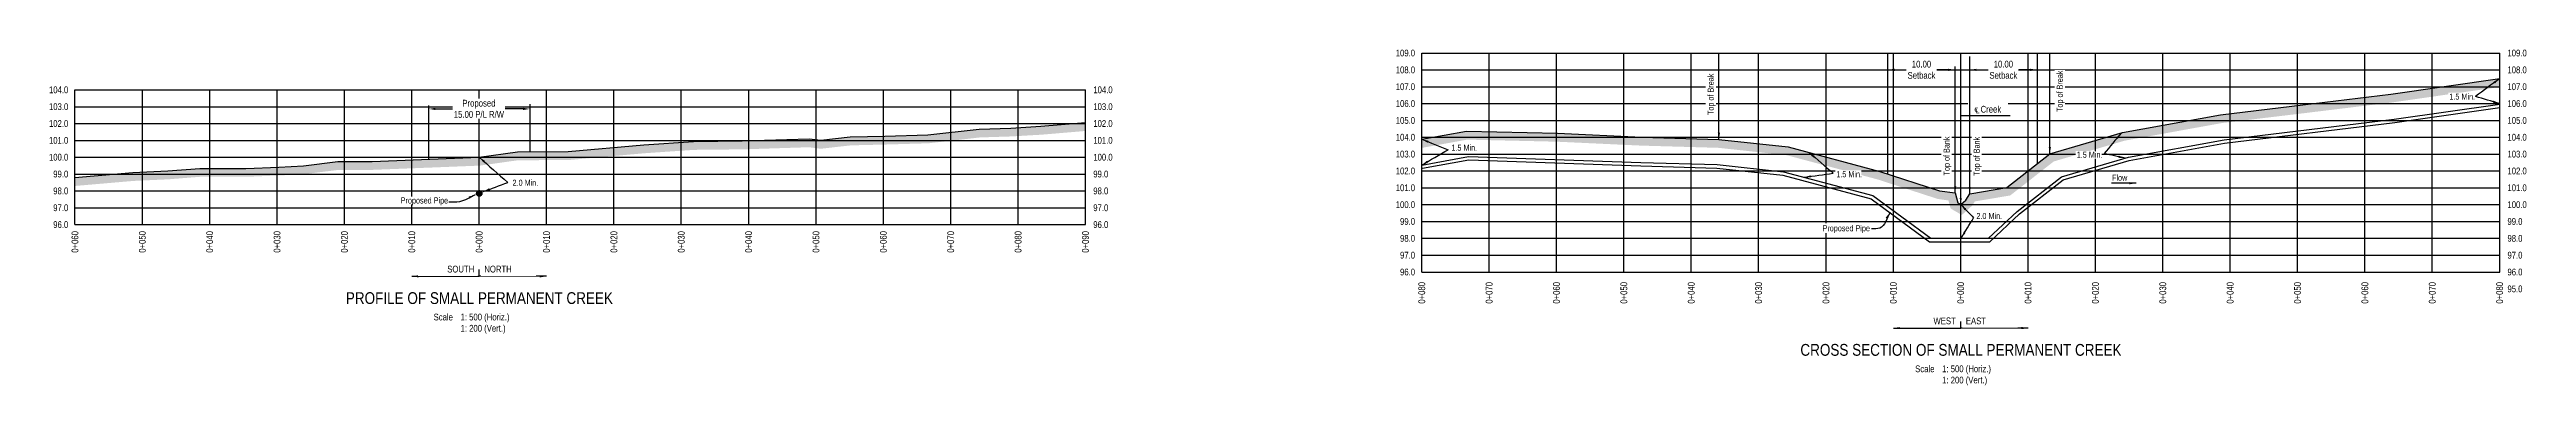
# Model space of a CAD drawing. Extents: x 471563 to 508050, y 6028961 to 6050146.
# Drawn here: x 503749 to 507424, y 6033443 to 6033941 of the extents above; entities that cross this region are included whole.
import ezdxf
from ezdxf.enums import TextEntityAlignment as Align

# ---------------------------------------------------------------- set-up
doc = ezdxf.new("R2010")
doc.units = 0
doc.header["$LTSCALE"] = 5
doc.linetypes.add('foc-TOPO', pattern=[1, 0.2, -0.8])
for name, color, linetype in [('CG-NOTES', 7, 'Continuous'), ('DETAIL-T', 7, 'Continuous'), ('L-BD', 7, 'Continuous'), ('L-DETAIL-T', 3, 'Continuous'), ('L-MON', 1, 'Continuous'), ('P-CROSSINGS-GRID', 8, 'Continuous'), ('P-CROSSINGS-GROUND', 48, 'foc-TOPO'), ('P-CROSSINGS-LINE', 3, 'Continuous'), ('P-PROPOSED', 10, 'Continuous'), ('S-T7', 7, 'Continuous')]:
    doc.layers.add(name, color=color, linetype=linetype)
doc.styles.add('140', font='ARIALN.TTF', dxfattribs={"height": 15})
doc.styles.add('80', font='ARIALN.TTF', dxfattribs={"height": 10})
doc.styles.add('80CG', font='ARIALN.TTF', dxfattribs={"height": 10})
doc.styles.add('80L', font='ARIALN.TTF', dxfattribs={"height": 10})
doc.dimstyles.new('Compass 5 000', dxfattribs={"dimscale": 5, "dimtxt": 9, "dimasz": 2, "dimexe": 0.2, "dimexo": 0.0625, "dimgap": 0.5, "dimtad": 0, "dimtih": 1, "dimtoh": 1, "dimzin": 0, "dimdsep": 46, "dimtxsty": '80CG', "dimcen": 0.1, "dimse1": 1, "dimse2": 1, "dimclrd": 256, "dimclrt": 256, "dimaunit": 1, "dimadec": 4, "dimazin": 0, "dimtfac": 0.06, "dimtofl": 0, "dimtmove": 0, "dimatfit": 1, "dimfxl": 0.2, "dimtolj": 1, "dimtzin": 0, "dimlwd": -1, "dimarcsym": 0})

# ---------------------------------------------------------------- blocks, each defined once
blk = doc.blocks.new('PLIA')
at = {"color": 255, "const_width": 1}
blk.add_lwpolyline([(-0.5, 0, 1), (0.5, 0, 1)], format="xyb", close=True, dxfattribs=at)
blk = doc.blocks.new('PLIAA')
blk.add_blockref('PLIA', (0, 0))
blk = doc.blocks.new('PLIB')
at = {"color": 1}
blk.add_circle((0, 0), 0.8, dxfattribs=at)
blk = doc.blocks.new('PLIBB')
blk.add_blockref('PLIB', (0, 0))
blk = doc.blocks.new('PLICC')
for name in ['PLIAA', 'PLIBB']:
    blk.add_blockref(name, (0, 0))
blk = doc.blocks.new('PLI')
blk.add_blockref('PLICC', (0, 0))

msp = doc.modelspace()

# ---------------------------------------------------------------- hatches: boundary and pattern name
at = {"layer": 'P-CROSSINGS-GROUND'}
h = msp.add_hatch(dxfattribs=at)
h.set_pattern_fill('EARTH', color=256, scale=2.498679, angle=45)
h.set_pattern_definition([(45, (102.198, 3360.661), (0, 22.438773568), [15.86660895, -15.86660895]), (45, (97.991, 3364.868), (0, 22.438773568), [15.86660895, -15.86660895]), (45, (93.784, 3369.076), (0, 22.438773568), [15.86660895, -15.86660895]), (135, (93.784, 3371.88), (-22.438773568, 0), [15.86660895, -15.86660895]), (135, (97.991, 3376.088), (-22.438773568, 0), [15.86660895, -15.86660895]), (135, (102.198, 3380.295), (-22.438773568, 0), [15.86660895, -15.86660895])])
h.paths.add_polyline_path([(505785.043, 6033795.271), (505852.513, 6033807.516), (505986.103, 6033804.424), (506110.884, 6033798.625), (506224.935, 6033795.361), (506326.246, 6033784.442), (506461.18, 6033748.499), (506550.442, 6033719.545), (506566.41, 6033717.262), (506569.57, 6033705.378), (506586.249, 6033695.693), (506597.239, 6033705.666), (506601.9, 6033709.91), (506605.587, 6033715.9), (506658.001, 6033724.661), (506722.609, 6033775.144), (506827.683, 6033805.935), (506971.627, 6033832.026), (507077.102, 6033844.682), (507224.464, 6033862.65), (507384.198, 6033885.557), (507384.198, 6033898.178), (507222.821, 6033875.035), (507075.602, 6033857.085), (506969.767, 6033844.385), (506824.804, 6033818.11), (506716.801, 6033786.46), (506652.811, 6033736.46), (506597.925, 6033727.285), (506592.185, 6033717.96), (506588.836, 6033714.91), (506584.62, 6033711.085), (506580.315, 6033713.585), (506576.359, 6033728.46), (506553.274, 6033731.76), (506464.718, 6033760.485), (506328.537, 6033796.76), (506225.784, 6033807.835), (506111.353, 6033811.11), (505986.538, 6033816.91), (505851.532, 6033820.035), (505785.043, 6033807.968)])
h = msp.add_hatch(dxfattribs=at)
h.set_pattern_fill('EARTH', color=256, scale=2.498679, angle=45)
h.set_pattern_definition([(45, (257.656, 3357.201), (0, 22.438773568), [15.86660895, -15.86660895]), (45, (253.448, 3361.409), (0, 22.438773568), [15.86660895, -15.86660895]), (45, (249.241, 3365.616), (0, 22.438773568), [15.86660895, -15.86660895]), (135, (249.241, 3368.42), (-22.438773568, 0), [15.86660895, -15.86660895]), (135, (253.448, 3372.628), (-22.438773568, 0), [15.86660895, -15.86660895]), (135, (257.656, 3376.835), (-22.438773568, 0), [15.86660895, -15.86660895])])
h.paths.add_polyline_path([(503786.904, 6033738.788), (503873.616, 6033746.27), (503925.351, 6033748.643), (503972.837, 6033752.42), (504040.838, 6033752.345), (504090.022, 6033754.384), (504127.065, 6033756.361), (504177.675, 6033762.596), (504227.867, 6033762.646), (504387.709, 6033768.98), (504444.114, 6033776.924), (504519.138, 6033777.223), (504631.757, 6033787.308), (504705.096, 6033792.325), (504776.84, 6033793.072), (504875.706, 6033796.22), (504893.317, 6033793.981), (504937.925, 6033799.012), (504988.917, 6033800.225), (505052.928, 6033802.066), (505129.313, 6033810.743), (505175.67, 6033812.232), (505220.952, 6033814.851), (505286.112, 6033820.362), (505286.112, 6033832.9), (505220.064, 6033827.314), (505175.109, 6033824.714), (505128.406, 6033823.214), (505052.042, 6033814.539), (504988.589, 6033812.714), (504937.074, 6033811.489), (504893.406, 6033806.564), (504876.299, 6033808.739), (504776.576, 6033805.564), (504704.605, 6033804.814), (504630.773, 6033799.764), (504518.555, 6033789.714), (504443.214, 6033789.414), (504386.587, 6033781.439), (504227.613, 6033775.139), (504176.903, 6033775.089), (504125.967, 6033768.814), (504089.431, 6033766.864), (504040.586, 6033764.839), (503972.348, 6033764.914), (503924.569, 6033761.114), (503872.793, 6033758.739), (503786.904, 6033751.327)])

# ---------------------------------------------------------------- linework, layer by layer
for p, q in [((506476.412, 6033756.692), (506476.412, 6033935.967)), ((506486.407, 6033910.98), (506503.479, 6033910.98)), ((506566.365, 6033910.98), (506549.293, 6033910.98)), ((506607.92, 6033910.98), (506624.992, 6033910.98)), ((506687.878, 6033910.98), (506670.806, 6033910.98)), ((504321.622, 6033853.063), (504371.641, 6033853.063)), ((504451.553, 6033853.063), (504400.705, 6033853.063))]:
    msp.add_line(p, q)
at = {"flags": 128}
for points in [[(506697.873, 6033935.967), (506697.873, 6033771.67)], [(504311.627, 6033778.468), (504311.627, 6033857.962)], [(504461.548, 6033860.282), (504461.548, 6033789.487)]]:
    msp.add_lwpolyline(points, dxfattribs=at)
for points in [[(506486.407, 6033912.646), (506486.407, 6033909.314), (506476.412, 6033910.98)], [(506566.365, 6033912.646), (506566.365, 6033909.314), (506576.359, 6033910.98)], [(506607.92, 6033912.646), (506607.92, 6033909.314), (506597.925, 6033910.98)], [(506687.878, 6033912.646), (506687.878, 6033909.314), (506697.873, 6033910.98)], [(504321.622, 6033854.729), (504321.622, 6033851.398), (504311.627, 6033853.063)], [(504451.553, 6033854.729), (504451.553, 6033851.398), (504461.548, 6033853.063)]]:
    msp.add_solid(points)
at = {"layer": 'CG-NOTES'}
for p, q in [((504386.587, 6033604.786), (504386.587, 6033614.781)), ((506584.62, 6033528.001), (506584.62, 6033537.996))]:
    msp.add_line(p, q, dxfattribs=at)
at = {"layer": 'P-CROSSINGS-GRID', "color": 8}
for p, q in [((505785.043, 6033935.967), (507384.198, 6033935.967)), ((505785.043, 6033611.138), (505785.043, 6033935.967)), ((505785.043, 6033611.138), (505785.043, 6033935.967)), ((505884.99, 6033611.138), (505884.99, 6033935.967)), ((505984.938, 6033611.138), (505984.938, 6033935.967)), ((506084.885, 6033611.138), (506084.885, 6033935.967)), ((506184.832, 6033611.138), (506184.832, 6033935.967)), ((506284.779, 6033611.138), (506284.779, 6033935.967)), ((506384.726, 6033611.138), (506384.726, 6033935.967)), ((506484.673, 6033611.138), (506484.673, 6033935.967)), ((506584.62, 6033611.138), (506584.62, 6033935.967)), ((506684.568, 6033611.138), (506684.568, 6033935.967)), ((506784.515, 6033611.138), (506784.515, 6033935.967)), ((506884.462, 6033611.138), (506884.462, 6033935.967)), ((506984.409, 6033611.138), (506984.409, 6033935.967)), ((507084.356, 6033611.138), (507084.356, 6033935.967)), ((507184.303, 6033611.138), (507184.303, 6033935.967)), ((507284.25, 6033611.138), (507284.25, 6033935.967)), ((507384.198, 6033611.138), (507384.198, 6033935.967)), ((505785.043, 6033910.98), (507384.198, 6033910.98)), ((503786.904, 6033881.386), (505286.112, 6033881.386)), ((503786.904, 6033681.492), (503786.904, 6033881.386)), ((503786.904, 6033681.492), (503786.904, 6033881.386)), ((503886.852, 6033681.492), (503886.852, 6033881.386)), ((503986.799, 6033681.492), (503986.799, 6033881.386)), ((504086.746, 6033681.492), (504086.746, 6033881.386)), ((504186.693, 6033681.492), (504186.693, 6033881.386)), ((504286.64, 6033681.492), (504286.64, 6033881.386)), ((504386.587, 6033681.492), (504386.587, 6033881.386)), ((504486.534, 6033681.492), (504486.534, 6033881.386)), ((504586.482, 6033681.492), (504586.482, 6033881.386)), ((504686.429, 6033681.492), (504686.429, 6033881.386)), ((504786.376, 6033681.492), (504786.376, 6033881.386)), ((504886.323, 6033681.492), (504886.323, 6033881.386)), ((504986.27, 6033681.492), (504986.27, 6033881.386)), ((505086.217, 6033681.492), (505086.217, 6033881.386)), ((505186.164, 6033681.492), (505186.164, 6033881.386)), ((505286.112, 6033681.492), (505286.112, 6033881.386)), ((505785.043, 6033885.993), (507384.198, 6033885.993)), ((503786.904, 6033856.399), (505286.112, 6033856.399)), ((503786.904, 6033831.412), (505286.112, 6033831.412)), ((505785.043, 6033861.006), (507384.198, 6033861.006)), ((505785.043, 6033836.019), (507384.198, 6033836.019)), ((503786.904, 6033806.425), (505286.112, 6033806.425)), ((505785.043, 6033811.033), (507384.198, 6033811.033)), ((503786.904, 6033756.452), (505286.112, 6033756.452)), ((505785.043, 6033786.046), (507384.198, 6033786.046)), ((505785.043, 6033761.059), (507384.198, 6033761.059)), ((503786.904, 6033731.465), (505286.112, 6033731.465)), ((505785.043, 6033736.072), (507384.198, 6033736.072)), ((503786.904, 6033706.478), (505286.112, 6033706.478)), ((503786.904, 6033681.492), (505286.112, 6033681.492)), ((505785.043, 6033686.099), (507384.198, 6033686.099)), ((505785.043, 6033661.112), (507384.198, 6033661.112)), ((505785.043, 6033636.125), (507384.198, 6033636.125)), ((505785.043, 6033611.138), (507384.198, 6033611.138))]:
    msp.add_line(p, q, dxfattribs=at)
at = {"layer": 'P-CROSSINGS-GRID'}
for p, q in [((503786.904, 6033781.439), (505286.112, 6033781.439)), ((505785.043, 6033711.085), (507384.198, 6033711.085))]:
    msp.add_line(p, q, dxfattribs=at)
at = {"layer": 'P-CROSSINGS-LINE', "color": 3, "flags": 128}
for points in [[(505785.043, 6033807.968), (505851.532, 6033820.035), (505986.538, 6033816.91), (506111.353, 6033811.11), (506225.784, 6033807.835), (506328.537, 6033796.76), (506464.718, 6033760.485), (506553.274, 6033731.76), (506576.359, 6033728.46), (506580.315, 6033713.585), (506584.62, 6033711.085), (506588.836, 6033714.91), (506592.185, 6033717.96), (506597.925, 6033727.285), (506652.811, 6033736.46), (506716.801, 6033786.46), (506824.804, 6033818.11), (506969.767, 6033844.385), (507075.602, 6033857.085), (507222.821, 6033875.035), (507384.198, 6033898.178)], [(503786.904, 6033751.327), (503872.793, 6033758.739), (503924.569, 6033761.114), (503972.348, 6033764.914), (504040.586, 6033764.839), (504089.431, 6033766.864), (504125.967, 6033768.814), (504176.903, 6033775.089), (504227.613, 6033775.139), (504386.587, 6033781.439), (504443.214, 6033789.414), (504518.555, 6033789.714), (504630.773, 6033799.764), (504704.605, 6033804.814), (504776.576, 6033805.564), (504876.299, 6033808.739), (504893.406, 6033806.564), (504937.074, 6033811.489), (504988.589, 6033812.714), (505052.042, 6033814.539), (505128.406, 6033823.214), (505175.109, 6033824.714), (505220.064, 6033827.314), (505286.112, 6033832.9)]]:
    msp.add_lwpolyline(points, dxfattribs=at)
at = {"layer": 'P-PROPOSED'}
for points in [[(505785.043, 6033769.876), (505854.475, 6033782.477), (506109.947, 6033773.655), (506223.236, 6033770.413), (506321.665, 6033759.804), (506454.105, 6033724.525), (506540.08, 6033661.112), (506584.62, 6033661.112), (506625.628, 6033661.112), (506668.383, 6033701.063), (506734.225, 6033752.51), (506833.441, 6033781.585), (506975.347, 6033807.306), (507227.75, 6033837.879), (507384.198, 6033860.314)], [(505785.936, 6033764.959), (505854.839, 6033777.464), (506109.789, 6033768.66), (506222.896, 6033765.423), (506320.749, 6033754.876), (506451.902, 6033719.941), (506538.437, 6033656.115), (506584.62, 6033656.115), (506627.6, 6033656.115), (506671.634, 6033697.261), (506736.549, 6033747.983), (506834.592, 6033776.715), (506976.094, 6033802.363), (507228.405, 6033832.924), (507384.198, 6033855.266)]]:
    msp.add_lwpolyline(points, dxfattribs=at)

# ---------------------------------------------------------------- block references
at = {"layer": 'L-MON', "xscale": 4.997357149999876, "yscale": 4.997357149999876, "zscale": 4.997357149999876}
msp.add_blockref('PLI', (504386.587, 6033727.73), dxfattribs=at)

# ---------------------------------------------------------------- texts
at = {"style": '80'}
for s, p in [('0+060', (503786.817, 6033671.9)), ('0+050', (503886.765, 6033671.9)), ('0+040', (503986.712, 6033671.9)), ('0+030', (504086.659, 6033671.9)), ('0+020', (504186.606, 6033671.9)), ('0+010', (504286.553, 6033671.9)), ('0+000', (504386.5, 6033671.9)), ('0+010', (504486.447, 6033671.9)), ('0+020', (504586.395, 6033671.9)), ('0+030', (504686.342, 6033671.9)), ('0+040', (504786.289, 6033671.9)), ('0+050', (504886.236, 6033671.9)), ('0+060', (504986.183, 6033671.9)), ('0+070', (505086.13, 6033671.9)), ('0+080', (505186.077, 6033671.9)), ('0+090', (505286.025, 6033671.9)), ('0+080', (505784.956, 6033596.348)), ('0+070', (505884.903, 6033596.348)), ('0+060', (505984.851, 6033596.348)), ('0+050', (506084.798, 6033596.348)), ('0+040', (506184.745, 6033596.348)), ('0+030', (506284.692, 6033596.348)), ('0+020', (506384.639, 6033596.348)), ('0+010', (506484.586, 6033596.348)), ('0+000', (506584.533, 6033596.348)), ('0+010', (506684.481, 6033596.348)), ('0+020', (506784.428, 6033596.348)), ('0+030', (506884.375, 6033596.348)), ('0+040', (506984.322, 6033596.348)), ('0+050', (507084.269, 6033596.348)), ('0+060', (507184.216, 6033596.348)), ('0+070', (507284.163, 6033596.348)), ('0+080', (507384.111, 6033596.348))]:
    msp.add_text(s, height=9.9947, rotation=90, dxfattribs=at).set_placement(p, align=Align.MIDDLE_RIGHT)
at = {"char_height": 8.9952, "attachment_point": 1, "style": '80L'}
for width, insert in [(45.31074, (504436.024, 6033748.004)), (35.88741, (506607.845, 6033698.759))]:
    msp.add_mtext_dynamic_manual_height_columns('2.0 Min.', width=width, gutter_width=45, heights=[0], dxfattribs=dict(at, insert=insert))
at = {"layer": 'DETAIL-T', "char_height": 9.99471, "attachment_point": 1, "style": '80L'}
for insert in [(504318.967, 6033549.356), (506517.001, 6033472.571)]:
    msp.add_mtext_dynamic_manual_height_columns('Scale^I1: 500 (Horiz.)\\P^I1: 200 (Vert.)', width=217.1051, gutter_width=45, heights=[0], dxfattribs=dict(at, insert=insert))
at = {"layer": 'L-DETAIL-T', "char_height": 17.49075, "attachment_point": 2, "rotation": 0, "style": '140'}
for s, insert, width in [('PROFILE OF SMALL PERMANENT CREEK', (504386.868, 6033581.213), 396.48476), ('CROSS SECTION OF SMALL PERMANENT CREEK', (506584.901, 6033504.428), 476.61292)]:
    msp.add_mtext(s, dxfattribs=dict(at, insert=insert, width=width))
at = {"layer": 'S-T7', "style": '80'}
for s, p in [('109.0', (505775.049, 6033935.967)), ('108.0', (505775.049, 6033910.98)), ('104.0', (503776.91, 6033881.386)), ('107.0', (505775.049, 6033885.993)), ('106.0', (505775.049, 6033861.006)), ('103.0', (503776.91, 6033856.399)), ('102.0', (503776.91, 6033831.412)), ('105.0', (505775.049, 6033836.019)), ('101.0', (503776.91, 6033806.425)), ('104.0', (505775.049, 6033811.033)), ('103.0', (505775.049, 6033786.046)), ('100.0', (503776.91, 6033781.439)), ('99.0', (503776.91, 6033756.452)), ('102.0', (505775.049, 6033761.059)), ('98.0', (503776.91, 6033731.465)), ('101.0', (505775.049, 6033736.072)), ('100.0', (505775.049, 6033711.085)), ('97.0', (503776.91, 6033706.478)), ('96.0', (503776.91, 6033681.492)), ('99.0', (505775.049, 6033686.099)), ('98.0', (505775.049, 6033661.112)), ('97.0', (505775.049, 6033636.125)), ('96.0', (505775.049, 6033611.138))]:
    msp.add_text(s, height=9.9947, dxfattribs=at).set_placement(p, align=Align.MIDDLE_RIGHT)
for s, p in [('109.0', (507395.722, 6033935.967)), ('108.0', (507395.722, 6033910.98)), ('104.0', (505297.636, 6033881.386)), ('107.0', (507395.722, 6033885.993)), ('106.0', (507395.722, 6033861.006)), ('103.0', (505297.636, 6033856.399)), ('102.0', (505297.636, 6033831.412)), ('105.0', (507395.722, 6033836.019)), ('101.0', (505297.636, 6033806.425)), ('104.0', (507395.722, 6033811.033)), ('103.0', (507395.722, 6033786.046)), ('99.0', (505297.636, 6033756.452)), ('100.0', (505297.636, 6033781.439)), ('102.0', (507395.722, 6033761.059)), ('98.0', (505297.636, 6033731.465)), ('101.0', (507395.722, 6033736.072)), ('100.0', (507395.722, 6033711.085)), ('97.0', (505297.636, 6033706.478)), ('96.0', (505297.636, 6033681.492)), ('99.0', (507395.722, 6033686.099)), ('98.0', (507395.722, 6033661.112)), ('97.0', (507395.722, 6033636.125)), ('96.0', (507395.722, 6033611.138)), ('95.0', (507395.722, 6033586.152))]:
    msp.add_text(s, height=9.9947, dxfattribs=at).set_placement(p, align=Align.MIDDLE_LEFT)

# ---------------------------------------------------------------- leaders
at = {"path_type": 1}
for points in [[(506716.801, 6033786.46), (506716.801, 6033935.967)], [(507384.198, 6033898.178), (507348.391, 6033871.444)], [(507384.198, 6033861.006), (507348.391, 6033871.444)], [(505785.043, 6033807.968), (505824.022, 6033792.577)], [(505785.043, 6033769.876), (505824.022, 6033792.577)], [(506359.37, 6033788.547), (506395.5, 6033757.619)], [(506822.93, 6033817.561), (506797.336, 6033786.69)], [(504386.587, 6033781.439), (504428.975, 6033743.94)], [(506352.299, 6033751.644), (506395.5, 6033757.619)], [(506828.398, 6033780.107), (506797.336, 6033786.69)], [(504392.647, 6033730.393), (504428.975, 6033743.94)], [(506584.62, 6033711.085), (506603.731, 6033691.544)], [(506585.279, 6033661.516), (506603.731, 6033691.544)]]:
    msp.add_leader(points, dimstyle='Compass 5 000', override={"dimgap": 0.5, "dimtad": 0}, dxfattribs=at)
at = {"layer": 'CG-NOTES', "path_type": 1}
for points in [[(504286.64, 6033604.786), (504386.587, 6033604.786)], [(504486.534, 6033604.786), (504386.587, 6033604.786)], [(506484.673, 6033528.001), (506584.62, 6033528.001)], [(506684.568, 6033528.001), (506584.62, 6033528.001)]]:
    msp.add_leader(points, dimstyle='Compass 5 000', override={"dimgap": 0.5, "dimtad": 0}, dxfattribs=at)

# ---------------------------------------------------------------- next in the draw order: texts
at = {"style": '80L', "bg_fill": 3, "bg_fill_color": 256, "bg_fill_transparency": 0}
for s, width, insert, char_height, attachment_point, rotation, box_fill_scale in [('Top of Break', 59.08727, (506209.143, 6033844), 8.99524, 1, 90, 1.35), ('Top of Break', 59.08727, (506727.079, 6033848.533), 8.99524, 1, 90, 1.35), ('Flow', 21.76121, (506831.744, 6033755.478), 8.9952, 3, 359.666704, 1.15)]:
    msp.add_mtext_dynamic_manual_height_columns(s, width=width, gutter_width=45, heights=[0], dxfattribs=dict(at, insert=insert, char_height=char_height, attachment_point=attachment_point, rotation=rotation, box_fill_scale=box_fill_scale))
at = {"bg_fill": 3, "box_fill_scale": 1.15, "bg_fill_color": 256, "bg_fill_true_color": 256, "bg_fill_transparency": 0}
for s, insert, char_height, width, attachment_point, style in [('10.00 Setback', (506526.386, 6033924.48), 9.99471, 41.58336, 2, '80CG'), ('10.00 Setback', (506647.899, 6033924.48), 9.99471, 41.58336, 2, '80CG'), ('Proposed\\P15.00 P/L R/W', (504386.173, 6033866.56), 9.99471, 74.46035, 2, '80CG'), ('1.5 Min.', (507309.515, 6033875.903), 8.9952, 35.86844, 1, '80L'), ('1.5 Min.', (505828.951, 6033799.97), 8.9952, 35.86844, 1, '80L'), ('1.5 Min.', (506756.702, 6033789.54), 8.9952, 35.86844, 1, '80L'), ('1.5 Min.', (506399.975, 6033760.745), 8.9952, 35.86844, 1, '80L')]:
    msp.add_mtext(s, dxfattribs=dict(at, insert=insert, char_height=char_height, width=width, attachment_point=attachment_point, style=style))
at = {"char_height": 8.99524, "attachment_point": 1, "style": '80L', "bg_fill": 3, "bg_fill_color": 256, "bg_fill_transparency": 0}
for insert, box_fill_scale in [((504270.145, 6033721.778), 1.15), ((506379.587, 6033680.584), 1.3)]:
    msp.add_mtext_dynamic_manual_height_columns('Proposed Pipe', width=67.2769, gutter_width=45, heights=[0], dxfattribs=dict(at, insert=insert, box_fill_scale=box_fill_scale))
at = {"color": 3, "char_height": 9.9947, "width": 78.38986, "attachment_point": 3, "style": '80', "bg_fill": 2}
for s, insert in [('SOUTH', (504379.223, 6033620.459)), ('WEST', (506577.257, 6033543.674))]:
    msp.add_mtext(s, dxfattribs=dict(at, insert=insert))
at = {"layer": 'L-BD', "insert": (506600.347, 6033857.56), "char_height": 9.99471, "width": 49.13918, "attachment_point": 1, "style": '80', "bg_fill": 2}
msp.add_mtext('\\pi4.23178;{\\fISOCPEUR|b0|i0|c0|p34;℄} Creek', dxfattribs=at)

# ---------------------------------------------------------------- next in the draw order: linework, layer by layer
msp.add_line((506584.62, 6033843.492), (506657.869, 6033843.492))

# ---------------------------------------------------------------- next in the draw order: texts
at = {"color": 3, "char_height": 9.9947, "width": 71.7585, "attachment_point": 1, "style": '80', "bg_fill": 2}
for s, insert in [('NORTH', (504394.173, 6033620.459)), ('EAST', (506592.206, 6033543.674))]:
    msp.add_mtext(s, dxfattribs=dict(at, insert=insert))

# ---------------------------------------------------------------- next in the draw order: leaders
at = {"path_type": 1}
for points in [[(506225.784, 6033807.835), (506225.784, 6033935.967)], [(506576.359, 6033728.46), (506576.359, 6033916.005)], [(506597.925, 6033727.285), (506597.925, 6033930.728)], [(506584.62, 6033711.085), (506584.62, 6033843.492)], [(504380.8, 6033725.46), (504357.237, 6033715.29), (504341.439, 6033714.621)], [(506844.874, 6033742.895), (506808.419, 6033742.767)], [(506479.952, 6033699.252), (506464.475, 6033676.195), (506452.292, 6033675.283)]]:
    msp.add_leader(points, dimstyle='Compass 5 000', override={"dimgap": 0.5, "dimtad": 0}, dxfattribs=at)

# ---------------------------------------------------------------- next in the draw order: texts
at = {"char_height": 8.99524, "attachment_point": 1, "rotation": 90, "style": '80L', "bg_fill": 3, "box_fill_scale": 1.35, "bg_fill_color": 256, "bg_fill_transparency": 0}
for insert in [(506559.044, 6033754.346), (506603.731, 6033753.88)]:
    msp.add_mtext_dynamic_manual_height_columns('Top of Bank', width=55.65548, gutter_width=45, heights=[0], dxfattribs=dict(at, insert=insert))

doc.saveas('drawing.dxf')
